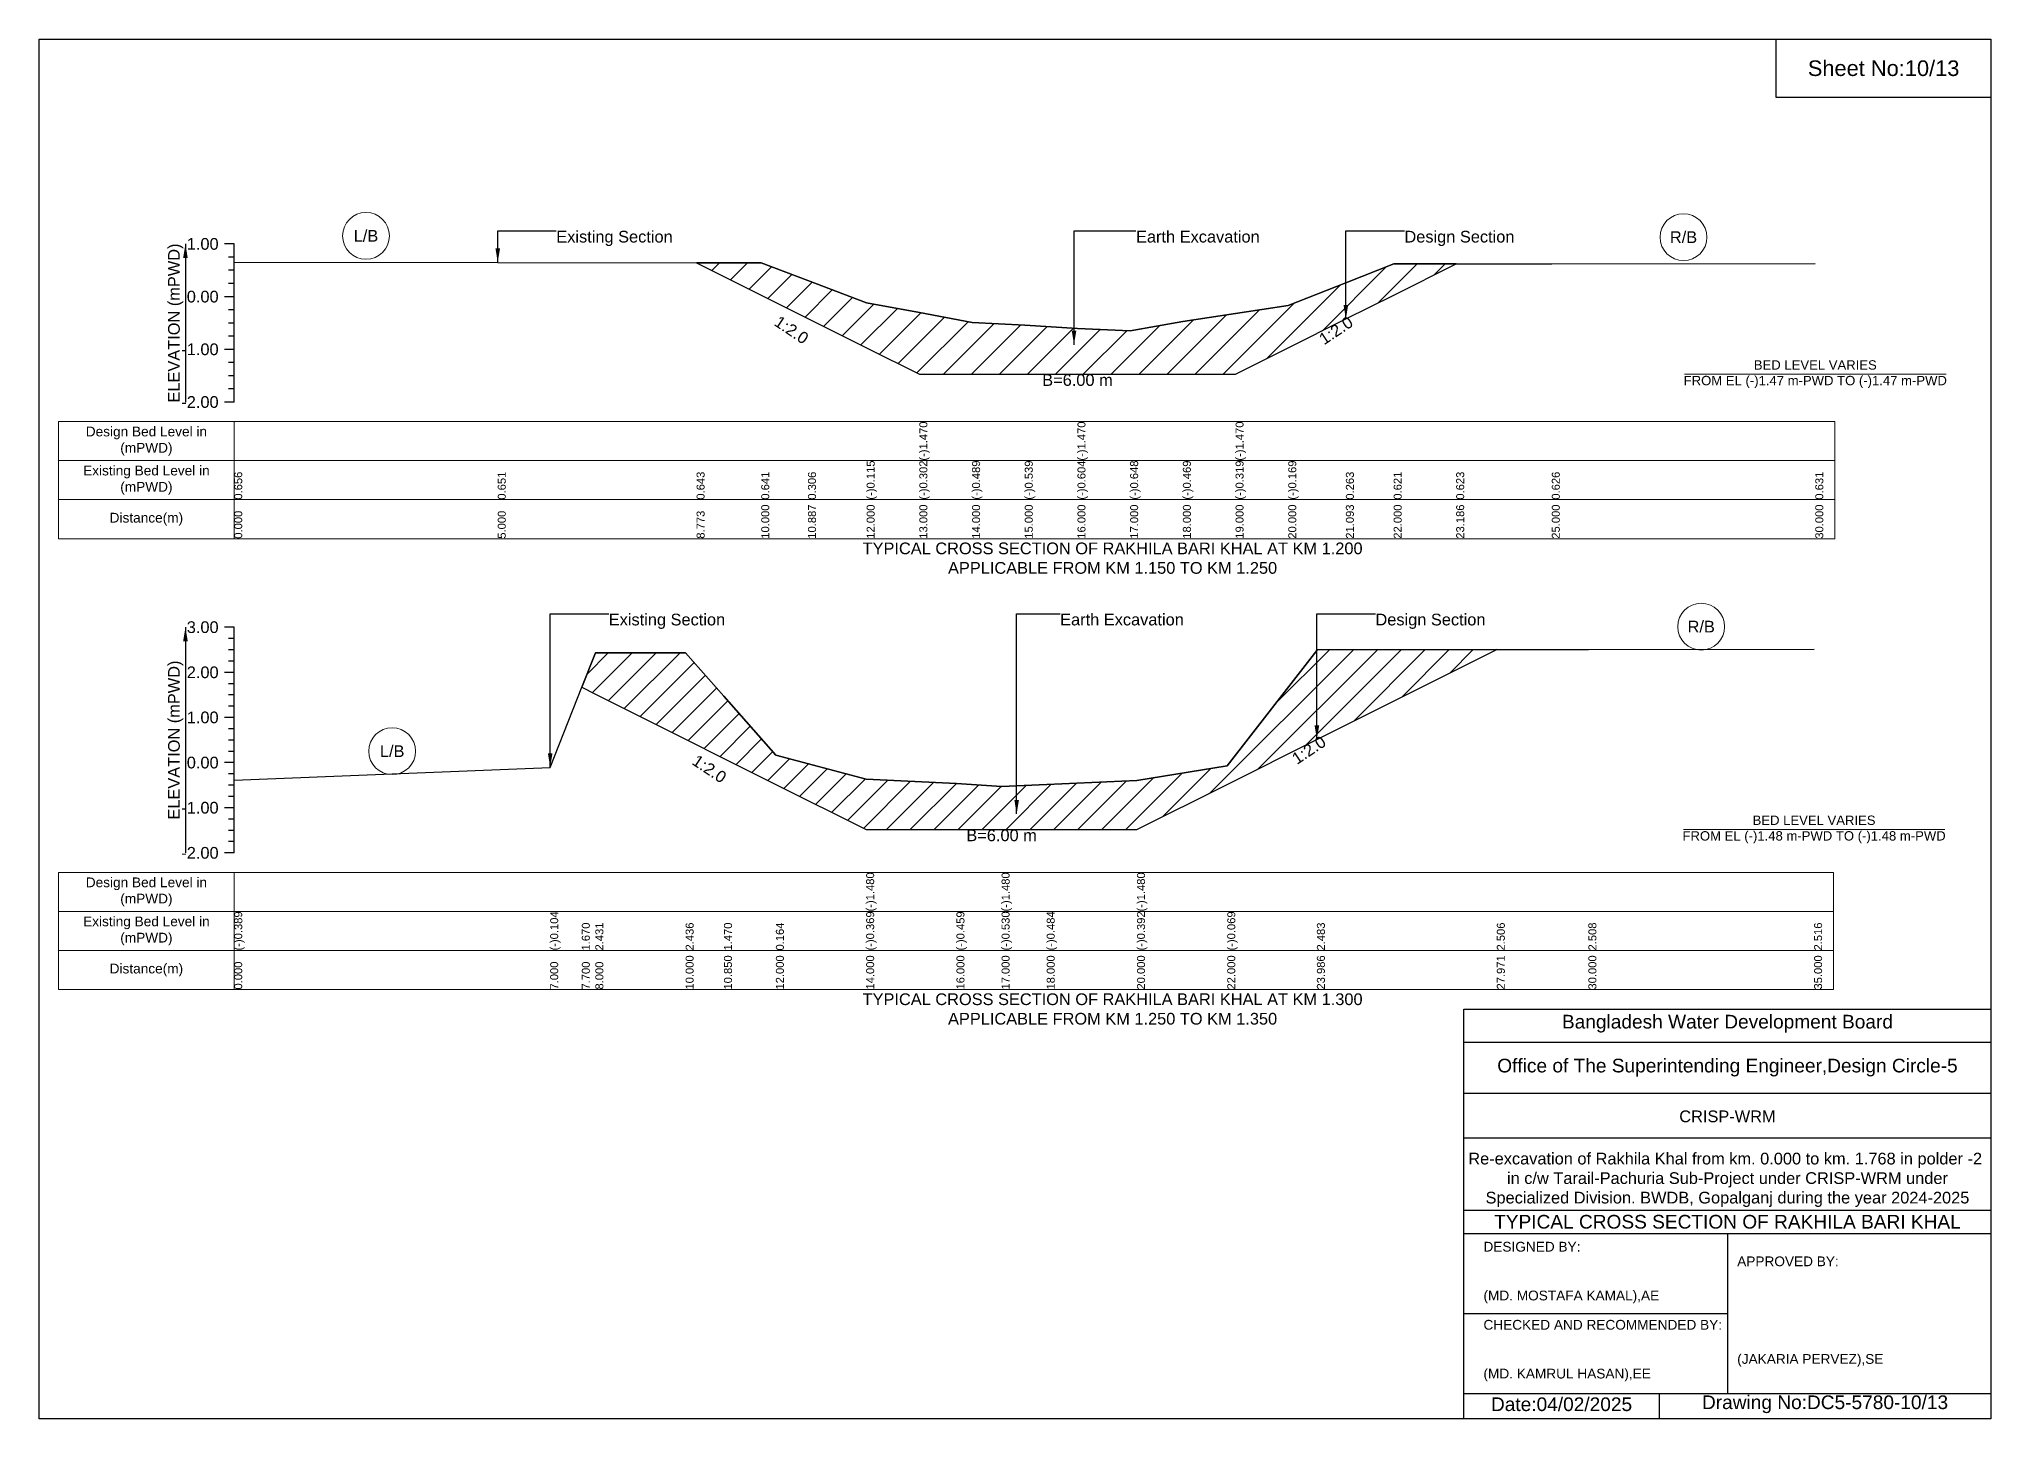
# Model space of a CAD drawing. Header units: inches. Extents: x 91000 to 238000, y -5656 to 6588.
# Drawn here: x 190000 to 198000, y -5656 to 0 of the extents above; entities that cross this region are included whole.
import ezdxf

# ---------------------------------------------------------------- set-up
doc = ezdxf.new("R2010")
doc.units = ezdxf.units.IN
doc.header["$LTSCALE"] = 7
doc.header["$MEASUREMENT"] = 0
for name, color, linetype, lineweight in [('Cross section Data Border', 7, 'Continuous', 9), ('Cross Section Labels', 7, 'Continuous', 9), ('Existing_Bed_Level for Xsection', 7, 'Continuous', 25)]:
    doc.layers.add(name, color=color, linetype=linetype, lineweight=lineweight)
doc.styles.get("Standard").update_dxf_attribs({"font": 'arial.ttf'})
doc.dimstyles.get("Standard").update_dxf_attribs({"dimtxt": 0.18, "dimasz": 0.18, "dimexe": 0.18, "dimexo": 0.0625, "dimgap": 0.09, "dimtad": 0, "dimtih": 1, "dimtoh": 1, "dimdec": 4, "dimzin": 0, "dimdsep": 46, "dimtxsty": 'Standard', "dimcen": 0.09, "dimadec": 0, "dimazin": 0, "dimtfac": 1, "dimtdec": 4, "dimtofl": 0, "dimtmove": 0, "dimatfit": 3, "dimfxl": 1, "dimtolj": 1, "dimtzin": 0, "dimarcsym": 0})

msp = doc.modelspace()

# ---------------------------------------------------------------- hatches: boundary and pattern name
at = {"layer": 'Existing_Bed_Level for Xsection'}
h = msp.add_hatch(dxfattribs=at)
h.set_pattern_fill('ANSI31', color=256, scale=648, style=0)
h.paths.add_polyline_path([(192695, -917), (192960, -1049.6), (193151.5, -1145.3), (193392, -1265.6), (193608, -1373.6), (193824, -1373.6), (194040, -1373.6), (194256, -1373.6), (194472, -1373.6), (194688, -1373.6), (194904, -1373.6), (195120, -1265.6), (195356.1, -1147.5), (195552, -1049.6), (195808.2, -921.5), (195552, -921.9), (195356.1, -999.3), (195120, -1092.5), (194904, -1124.9), (194688, -1157.3), (194472, -1196), (194256, -1186.5), (194040, -1172.5), (193824, -1161.7), (193608, -1121.3), (193392, -1080.9), (193151.5, -990), (192960, -917.6)])
h = msp.add_hatch(dxfattribs=at)
h.set_pattern_fill('ANSI31', color=256, scale=555, style=0)
h.paths.add_polyline_path([(192224.5, -2657), (192280, -2684.8), (192650, -2869.8), (192807.2, -2948.4), (193020, -3054.8), (193390, -3239.8), (193760, -3239.8), (193945, -3239.8), (194130, -3239.8), (194500, -3239.8), (194870, -3054.8), (195237.3, -2871.1), (195240, -2869.8), (195974.7, -2502.4), (195240, -2503.3), (195237.3, -2506.7), (194870, -2978.7), (194500, -3038.5), (194130, -3055.5), (193945, -3064), (193760, -3050.9), (193390, -3034.2), (193020, -2935.6), (192807.2, -2693.9), (192650, -2515.3), (192280, -2516.2)])

# ---------------------------------------------------------------- linework, layer by layer
for points in [[(190000, 0), (198000, 0), (198000, -5656), (190000, -5656)], [(197120, 0), (198000, 0), (198000, -240), (197120, -240)]]:
    msp.add_lwpolyline(points, close=True)
for points in [[(195840, -5656), (195840, -3976), (198000, -3976)], [(195840, -4112), (198000, -4112)], [(195840, -4320), (198000, -4320)], [(195840, -4504), (198000, -4504)], [(195840, -4800), (198000, -4800)], [(195840, -4896), (198000, -4896)], [(196920, -4896), (196920, -5552)], [(195840, -5224), (196920, -5224)], [(195840, -5552), (198000, -5552)], [(196640, -5552), (196640, -5656)]]:
    msp.add_lwpolyline(points)
at = {"layer": 'Cross section Data Border'}
for points in [[(190080, -1568), (197360, -1568), (197360, -2048), (190080, -2048)], [(190080, -3415.9), (197355, -3415.9), (197355, -3895.9), (190080, -3895.9)]]:
    msp.add_lwpolyline(points, close=True, dxfattribs=at)
for points in [[(190800, -1568), (190800, -2048)], [(190080, -1728), (197360, -1728)], [(190080, -1888), (197360, -1888)], [(190800, -3415.9), (190800, -3895.9)], [(190080, -3575.9), (197355, -3575.9)], [(190080, -3735.9), (197355, -3735.9)]]:
    msp.add_lwpolyline(points, dxfattribs=at)
at = {"layer": 'Cross Section Labels'}
for points in [[(196744.2, -1373.6), (197815.8, -1373.6)], [(196739.2, -3239.8), (197810.8, -3239.8)]]:
    msp.add_lwpolyline(points, dxfattribs=at)
for centre in [(191340, -806.9), (196740, -812.3), (196812.5, -2408.7), (191447.5, -2919.1)]:
    msp.add_circle(centre, 96, dxfattribs=at)
at = {"layer": 'Existing_Bed_Level for Xsection'}
for points in [[(190800, -840), (190760, -840)], [(190800, -1488), (190800, -1272), (190800, -1056), (190800, -840)], [(190800, -894), (190776, -894)], [(190800, -948), (190776, -948)], [(190800, -914.3), (191880, -915.4), (192695, -917), (192960, -917.6), (193151.5, -990), (193392, -1080.9), (193608, -1121.3), (193608, -1121.3), (193824, -1161.7), (194040, -1172.5), (194256, -1186.5), (194256, -1186.5), (194472, -1196), (194688, -1157.3), (194904, -1124.9), (194904, -1124.9), (195120, -1092.5), (195356.1, -999.3), (195552, -921.9), (195808.2, -921.5), (196200, -920.8), (197280, -919.7)], [(190800, -1002), (190776, -1002)], [(190800, -1056), (190760, -1056)], [(190800, -1110), (190776, -1110)], [(190800, -1164), (190776, -1164)], [(190800, -1272), (190760, -1272)], [(190800, -1218), (190776, -1218)], [(190800, -1326), (190776, -1326)], [(190800, -1380), (190776, -1380)], [(190800, -1434), (190776, -1434)], [(190800, -1488), (190760, -1488)], [(190800, -2410.9), (190760, -2410.9)], [(190800, -2457.2), (190776, -2457.2)], [(190800, -3335.9), (190800, -3150.9), (190800, -2965.9), (190800, -2780.9), (190800, -2595.9), (190800, -2410.9)], [(190800, -2503.4), (190776, -2503.4)], [(190800, -2549.7), (190776, -2549.7)], [(190800, -3037.9), (192095, -2985.2), (192224.5, -2657), (192280, -2516.2), (192650, -2515.3), (192807.2, -2693.9), (193020, -2935.6), (193390, -3034.2), (193390, -3034.2), (193760, -3050.9), (193945, -3064), (193945, -3064), (194130, -3055.5), (194500, -3038.5), (194500, -3038.5), (194870, -2978.7), (195237.3, -2506.7), (195240, -2503.3), (195974.7, -2502.4), (196350, -2502), (197275, -2500.5)], [(190800, -2595.9), (190760, -2595.9)], [(190800, -2642.2), (190776, -2642.2)], [(190800, -2688.4), (190776, -2688.4)], [(190800, -2780.9), (190760, -2780.9)], [(190800, -2734.7), (190776, -2734.7)], [(190800, -2827.2), (190776, -2827.2)], [(190800, -2873.4), (190776, -2873.4)], [(190800, -2919.7), (190776, -2919.7)], [(190800, -2965.9), (190760, -2965.9)], [(190800, -3012.2), (190776, -3012.2)], [(190800, -3058.4), (190776, -3058.4)], [(190800, -3104.7), (190776, -3104.7)], [(190800, -3150.9), (190760, -3150.9)], [(190800, -3197.2), (190776, -3197.2)], [(190800, -3243.4), (190776, -3243.4)], [(190800, -3335.9), (190760, -3335.9)], [(190800, -3289.7), (190776, -3289.7)]]:
    msp.add_lwpolyline(points, dxfattribs=at)
for points in [[(192695, -917), (192960, -1049.6), (193151.5, -1145.3), (193392, -1265.6), (193608, -1373.6), (193608, -1373.6), (193824, -1373.6), (194040, -1373.6), (194256, -1373.6), (194256, -1373.6), (194472, -1373.6), (194688, -1373.6), (194904, -1373.6), (194904, -1373.6), (195120, -1265.6), (195356.1, -1147.5), (195552, -1049.6), (195808.2, -921.5), (195552, -921.9), (195356.1, -999.3), (195120, -1092.5), (194904, -1124.9), (194904, -1124.9), (194688, -1157.3), (194472, -1196), (194256, -1186.5), (194256, -1186.5), (194040, -1172.5), (193824, -1161.7), (193608, -1121.3), (193608, -1121.3), (193392, -1080.9), (193151.5, -990), (192960, -917.6)], [(192224.5, -2657), (192224.5, -2657), (192280, -2684.8), (192650, -2869.8), (192807.2, -2948.4), (193020, -3054.8), (193390, -3239.8), (193390, -3239.8), (193760, -3239.8), (193945, -3239.8), (193945, -3239.8), (194130, -3239.8), (194500, -3239.8), (194500, -3239.8), (194870, -3054.8), (195237.3, -2871.1), (195240, -2869.8), (195974.7, -2502.4), (195974.7, -2502.4), (195974.7, -2502.4), (195240, -2503.3), (195237.3, -2506.7), (194870, -2978.7), (194500, -3038.5), (194500, -3038.5), (194130, -3055.5), (193945, -3064), (193945, -3064), (193760, -3050.9), (193390, -3034.2), (193390, -3034.2), (193020, -2935.6), (192807.2, -2693.9), (192650, -2515.3), (192280, -2516.2), (192224.5, -2657)]]:
    msp.add_lwpolyline(points, close=True, dxfattribs=at)

# ---------------------------------------------------------------- texts
at = {"attachment_point": 5}
for s, insert, char_height in [('Sheet No:10/13', (197560, -120), 64), ('Bangladesh Water Development Board', (196920, -4036), 56), ('Office of The Superintending Engineer,Design Circle-5', (196920, -4216), 56)]:
    msp.add_mtext(s, dxfattribs=dict(at, insert=insert, char_height=char_height))
for s, insert, char_height, width, attachment_point in [('CRISP-WRM', (196920, -4416), 48, 2240, 5), ('Re-excavation of Rakhila Khal from km. 0.000 to km. 1.768 in polder -2  in c/w Tarail-Pachuria Sub-Project under CRISP-WRM under Specialized Division. BWDB, Gopalganj during the year 2024-2025', (196920, -4676), 48, 2160, 5), ('TYPICAL CROSS SECTION OF RAKHILA BARI KHAL', (196920, -4848), 56, 2240, 5), ('DESIGNED BY:^J^J^J(MD. MOSTAFA KAMAL),AE', (195920, -5056), 40, 1120, 4), ('APPROVED BY:^J^J^J^J^J^J(JAKARIA PERVEZ),SE', (196960, -5216), 40, 1120, 4), ('CHECKED AND RECOMMENDED BY:^J^J^J(MD. KAMRUL HASAN),EE', (195920, -5376), 40, 1120, 4), ('Date:04/02/2025', (196240, -5596), 56, 1120, 5), ('Drawing No:DC5-5780-10/13', (197320, -5596), 56, 1760, 5)]:
    msp.add_mtext(s, dxfattribs=dict(insert=insert, char_height=char_height, width=width, attachment_point=attachment_point))
at = {"layer": 'Cross section Data Border', "char_height": 40, "width": 640, "attachment_point": 5}
for s, insert in [('Design Bed Level in (mPWD)', (190440, -1648)), ('Existing Bed Level in (mPWD)', (190440, -1808)), ('Distance(m)', (190440, -1968)), ('Design Bed Level in (mPWD)', (190440, -3495.9)), ('Existing Bed Level in (mPWD)', (190440, -3655.9)), ('Distance(m)', (190440, -3815.9))]:
    msp.add_mtext(s, dxfattribs=dict(at, insert=insert))
at = {"layer": 'Cross Section Labels'}
for s, insert, char_height, attachment_point in [('L/B', (191340, -806.9), 48, 5), ('Existing Section', (192120, -786), 48, 1), ('Earth Excavation', (194496, -786), 48, 1), ('Design Section', (195596.1, -786), 48, 1), ('R/B', (196740, -812.3), 48, 5), ('BED LEVEL VARIES ^JFROM EL (-)1.47 m-PWD TO (-)1.47 m-PWD', (197280, -1373.6), 38.4, 5), ('B=6.00 m', (194256, -1373.6), 48, 2), ('TYPICAL CROSS SECTION OF RAKHILA BARI KHAL AT KM 1.200^JAPPLICABLE FROM KM 1.150 TO KM 1.250', (194400, -2128), 48, 5), ('Existing Section', (192335, -2355.4), 48, 1), ('Earth Excavation', (194185, -2355.4), 48, 1), ('Design Section', (195477.3, -2355.4), 48, 1), ('R/B', (196812.5, -2408.7), 48, 5), ('L/B', (191447.5, -2919.1), 48, 5), ('BED LEVEL VARIES ^JFROM EL (-)1.48 m-PWD TO (-)1.48 m-PWD', (197275, -3239.8), 38.4, 5), ('B=6.00 m', (193945, -3239.8), 48, 2), ('TYPICAL CROSS SECTION OF RAKHILA BARI KHAL AT KM 1.300^JAPPLICABLE FROM KM 1.250 TO KM 1.350', (194400, -3975.9), 48, 5)]:
    msp.add_mtext(s, dxfattribs=dict(at, insert=insert, char_height=char_height, attachment_point=attachment_point))
at = {"layer": 'Cross Section Labels', "char_height": 48, "attachment_point": 2}
for insert, rotation in [((193097.5, -1172.3), 326.30993), ((195302.1, -1174.5), 33.69007), ((195191.1, -2894.2), 33.69007), ((192761, -2971.5), 326.30993)]:
    msp.add_mtext('1:2.0', dxfattribs=dict(at, insert=insert, rotation=rotation))
at = {"layer": 'Existing_Bed_Level for Xsection', "rotation": 90}
for s, insert, char_height, attachment_point in [('ELEVATION (mPWD)', (190560, -1164), 48, 5), ('(-)1.470', (193608, -1728), 32.8, 1), ('(-)1.470', (194256, -1728), 32.8, 1), ('(-)1.470', (194904, -1728), 32.8, 1), ('(-)0.115', (193392, -1888), 32.8, 1), ('(-)0.302', (193608, -1888), 32.8, 1), ('(-)0.489', (193824, -1888), 32.8, 1), ('(-)0.539', (194040, -1888), 32.8, 1), ('(-)0.604', (194256, -1888), 32.8, 1), ('(-)0.648', (194472, -1888), 32.8, 1), ('(-)0.469', (194688, -1888), 32.8, 1), ('(-)0.319', (194904, -1888), 32.8, 1), ('(-)0.169', (195120, -1888), 32.8, 1), ('0.656', (190800, -1888), 32.8, 1), ('0.651', (191880, -1888), 32.8, 1), ('0.643', (192695, -1888), 32.8, 1), ('0.641', (192960, -1888), 32.8, 1), ('0.306', (193151.5, -1888), 32.8, 1), ('0.263', (195356.1, -1888), 32.8, 1), ('0.621', (195552, -1888), 32.8, 1), ('0.623', (195808.2, -1888), 32.8, 1), ('0.626', (196200, -1888), 32.8, 1), ('0.631', (197280, -1888), 32.8, 1), ('10.000', (192960, -2048), 32.8, 1), ('10.887', (193151.5, -2048), 32.8, 1), ('12.000', (193392, -2048), 32.8, 1), ('13.000', (193608, -2048), 32.8, 1), ('14.000', (193824, -2048), 32.8, 1), ('15.000', (194040, -2048), 32.8, 1), ('16.000', (194256, -2048), 32.8, 1), ('17.000', (194472, -2048), 32.8, 1), ('18.000', (194688, -2048), 32.8, 1), ('19.000', (194904, -2048), 32.8, 1), ('20.000', (195120, -2048), 32.8, 1), ('21.093', (195356.1, -2048), 32.8, 1), ('22.000', (195552, -2048), 32.8, 1), ('23.186', (195808.2, -2048), 32.8, 1), ('25.000', (196200, -2048), 32.8, 1), ('30.000', (197280, -2048), 32.8, 1), ('0.000', (190800, -2048), 32.8, 1), ('5.000', (191880, -2048), 32.8, 1), ('8.773', (192695, -2048), 32.8, 1), ('ELEVATION (mPWD)', (190560, -2873.4), 48, 5), ('(-)1.480', (193390, -3575.9), 32.8, 1), ('(-)1.480', (193945, -3575.9), 32.8, 1), ('(-)1.480', (194500, -3575.9), 32.8, 1), ('(-)0.389', (190800, -3735.9), 32.8, 1), ('(-)0.104', (192095, -3735.9), 32.8, 1), ('(-)0.369', (193390, -3735.9), 32.8, 1), ('(-)0.459', (193760, -3735.9), 32.8, 1), ('(-)0.530', (193945, -3735.9), 32.8, 1), ('(-)0.484', (194130, -3735.9), 32.8, 1), ('(-)0.392', (194500, -3735.9), 32.8, 1), ('(-)0.069', (194870, -3735.9), 32.8, 1), ('1.670', (192224.5, -3735.9), 32.8, 1), ('2.431', (192280, -3735.9), 32.8, 1), ('2.436', (192650, -3735.9), 32.8, 1), ('1.470', (192807.2, -3735.9), 32.8, 1), ('0.164', (193020, -3735.9), 32.8, 1), ('2.483', (195237.3, -3735.9), 32.8, 1), ('2.506', (195974.7, -3735.9), 32.8, 1), ('2.508', (196350, -3735.9), 32.8, 1), ('2.516', (197275, -3735.9), 32.8, 1), ('10.000', (192650, -3895.9), 32.8, 1), ('10.850', (192807.2, -3895.9), 32.8, 1), ('12.000', (193020, -3895.9), 32.8, 1), ('14.000', (193390, -3895.9), 32.8, 1), ('16.000', (193760, -3895.9), 32.8, 1), ('17.000', (193945, -3895.9), 32.8, 1), ('18.000', (194130, -3895.9), 32.8, 1), ('20.000', (194500, -3895.9), 32.8, 1), ('22.000', (194870, -3895.9), 32.8, 1), ('23.986', (195237.3, -3895.9), 32.8, 1), ('27.971', (195974.7, -3895.9), 32.8, 1), ('30.000', (196350, -3895.9), 32.8, 1), ('35.000', (197275, -3895.9), 32.8, 1), ('0.000', (190800, -3895.9), 32.8, 1), ('7.000', (192095, -3895.9), 32.8, 1), ('7.700', (192224.5, -3895.9), 32.8, 1), ('8.000', (192280, -3895.9), 32.8, 1)]:
    msp.add_mtext(s, dxfattribs=dict(at, insert=insert, char_height=char_height, attachment_point=attachment_point))
at = {"layer": 'Existing_Bed_Level for Xsection', "char_height": 48, "attachment_point": 6}
for s, insert in [('1.00', (190736, -840)), ('0.00', (190736, -1056)), ('-1.00', (190736, -1272)), ('-2.00', (190736, -1488)), ('3.00', (190736, -2410.9)), ('2.00', (190736, -2595.9)), ('1.00', (190736, -2780.9)), ('0.00', (190736, -2965.9)), ('-1.00', (190736, -3150.9)), ('-2.00', (190736, -3335.9))]:
    msp.add_mtext(s, dxfattribs=dict(at, insert=insert))

# ---------------------------------------------------------------- leaders
at = {"layer": 'Cross Section Labels', "annotation_type": 0, "has_hookline": 1, "hookline_direction": 0}
for points, text_width in [([(191880, -915.4), (191880, -786), (192119.9, -786)], 467.2), ([(194241.9, -1252.8), (194241.9, -786), (194495.9, -786)], 497), ([(195356.1, -1147.5), (195356.1, -786), (195596, -786)], 441.2), ([(192095, -2985.2), (192095, -2355.4), (192334.9, -2355.4)], 467.2), ([(194006.8, -3176.1), (194006.8, -2355.4), (194184.9, -2355.4)], 497), ([(195237.3, -2871.1), (195237.3, -2355.4), (195477.3, -2355.4)], 441.2)]:
    msp.add_leader(points, dimstyle='Standard', override={"dimasz": 57.6}, dxfattribs=dict(at, text_width=text_width))
at = {"layer": 'Existing_Bed_Level for Xsection'}
for points in [[(190600, -840), (190600, -1488)], [(190600, -2410.9), (190600, -3335.9)]]:
    msp.add_leader(points, dimstyle='Standard', override={"dimasz": 57.6}, dxfattribs=at)

doc.saveas('drawing.dxf')
